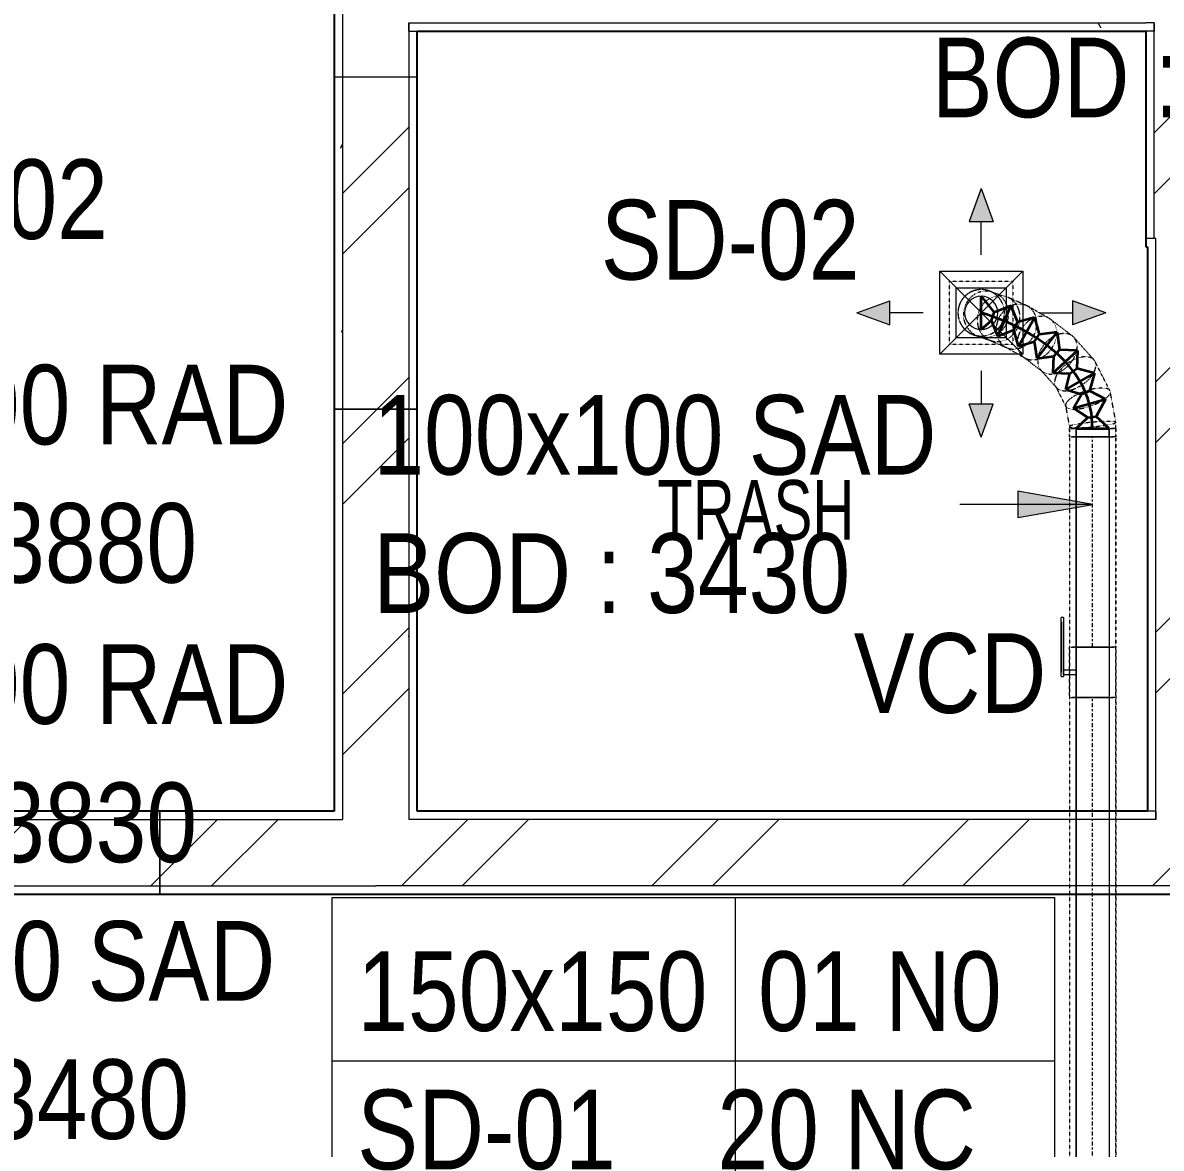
# Model space of a CAD drawing. Header units: inches. Extents: x -83664 to 20107, y -47222 to 19398.
# Drawn here: x 5014 to 8444, y -24055 to -20665 of the extents above; entities that cross this region are included whole.
import ezdxf

# ---------------------------------------------------------------- set-up
doc = ezdxf.new("R2010")
doc.units = ezdxf.units.IN
doc.header["$MEASUREMENT"] = 0
doc.linetypes.add('Center', pattern=[29.999999, 12, -6, 6, -6])
doc.linetypes.add('Hidden 0_50', pattern=[1.0584, 0.5292, -0.5292])
for name, color, linetype, lineweight, true_color in [('A-DETL', 7, 'Continuous', 18, 0x00a600), ('FF ROOM TAG_dwg', 7, 'Continuous', 9, 0x767676), ('M-HVAC-DUCT', 7, 'Continuous', 9, 0xffe97f), ('M-HVAC-DUCT-PATT', 7, 'Continuous', 35, 0x007f00)]:
    doc.layers.add(name, color=color, linetype=linetype, lineweight=lineweight, true_color=true_color)
for name, color, linetype, lineweight in [('A-DETL-GENF', 7, 'Continuous', 9), ('A-WALL', 7, 'Continuous', 9), ('A-WALL-PATT', 7, 'Continuous', 25), ('G-ANNO-TEXT', 7, 'Continuous', 9), ('M-HVAC-CDFF', 7, 'Continuous', 9), ('M-HVAC-DUCT-CNTR', 7, 'Center', 9), ('M-HVAC-DUCT-IDEN', 7, 'Continuous', 18), ('ROOM TAG', 7, 'Continuous', 9)]:
    doc.layers.add(name, color=color, linetype=linetype, lineweight=lineweight)
doc.styles.add('Arial Narrow_20', font='ARIALN.TTF', dxfattribs={"width": 0.85, "height": 4572})
doc.styles.add('Arial Narrow_21', font='ARIALN.TTF', dxfattribs={"height": 240})
pattern_1 = [(0, (0, 0), (1219.2, 304.8), [50.292, -864.108, 50.292, -864.108, -4876.8]), (0, (0, 0), (1219.2, 304.8), [-1828.8, 50.292, -1778.508, 50.292, -864.108, -2133.6]), (0, (0, 0), (1219.2, 304.8), [-4572, 50.292, -559.308, 50.292, -1473.708]), (120, (457.2, 152.4), (-873.56454, 903.45817), [50.292, -864.108, 50.292, -864.108, -4876.8]), (120, (457.2, 152.4), (-873.56454, 903.45817), [-1828.8, 50.292, -1778.508, 50.292, -864.108, -2133.6]), (120, (457.2, 152.4), (-873.56454, 903.45817), [-4572, 50.292, -559.308, 50.292, -1473.708]), (240, (609.6, 762), (-345.63546, -1208.25817), [50.292, -864.108, 50.292, -864.108, -4876.8]), (240, (609.6, 762), (-345.63546, -1208.25817), [-1828.8, 50.292, -1778.508, 50.292, -864.108, -2133.6]), (240, (609.6, 762), (-345.63546, -1208.25817), [-4572, 50.292, -559.308, 50.292, -1473.708])]
pattern_2 = [(45, (0, 0), (-377.1708, 377.1708), []), (45, (0, 571.5), (-377.1708, 377.1708), [])]

# ---------------------------------------------------------------- blocks, each defined once
blk = doc.blocks.new('GCE-AT-Supply Air Rectangular Diffuser - 150x150-6788647-FIRST FLOOR AC CONDITIONING LAYOUT - PART A')
at = {"layer": 'A-DETL-GENF', "true_color": 0xff7f00}
for points in [[(36.4, 275), (0, 375), (-36.4, 275)], [(-275, -36.4), (-275, 36.4), (-375, 0), (-317.9, -20.8)], [(275, -36.4), (375, 0), (275, 36.4)], [(0, -375), (36.4, -275), (-36.4, -275)]]:
    blk.add_hatch(color=30, dxfattribs=at).paths.add_polyline_path(points)
at = {"layer": 'A-DETL-GENF', "color": 30, "true_color": 0xff7f00}
for p, q in [((0, 375), (-36.4, 275)), ((0, 375), (36.4, 275)), ((-36.4, 275), (36.4, 275)), ((0, 175), (0, 275)), ((-125, -125), (125, 125)), ((-125, 125), (125, -125)), ((-125, -125), (-125, 125)), ((-125, 125), (125, 125)), ((125, 125), (125, -125)), ((-375, 0), (-275, 36.4)), ((-275, -36.4), (-275, 36.4)), ((275, 36.4), (275, -36.4)), ((375, 0), (275, 36.4)), ((175, 0), (275, 0)), ((-375, 0), (-275, -36.4)), ((-175, 0), (-275, 0)), ((375, 0), (275, -36.4)), ((125, -125), (-125, -125)), ((0, -175), (0, -275)), ((36.4, -275), (-36.4, -275)), ((0, -375), (-36.4, -275)), ((0, -375), (36.4, -275))]:
    blk.add_line(p, q, dxfattribs=at)
blk = doc.blocks.new('M_Rectangular to Round Transition - Angle - 45 Degree-8295487-FIRST FLOOR AC CONDITIONING LAYOUT - PART A')
at = {"layer": 'M-HVAC-DUCT', "color": 30, "true_color": 0xff7f00}
for p, q in [((0, 50), (25, 50)), ((25, 50), (0, 50)), ((0, 50), (0, -50)), ((0, -50), (0, 50)), ((25, 0), (25, 50)), ((25, 0), (25, 50)), ((25, -50), (25, 0)), ((25, -50), (25, 0)), ((0, -50), (25, -50)), ((25, -50), (0, -50))]:
    blk.add_line(p, q, dxfattribs=at)
blk = doc.blocks.new('M_Rectangular to Round Transition - Angle - 45 Degree-8295488-FIRST FLOOR AC CONDITIONING LAYOUT - PART A')
at = {"layer": 'M-HVAC-DUCT', "color": 30, "true_color": 0xff7f00}
for p, q in [((159283.1, 76908.8), (159433.1, 76908.8)), ((159283.1, 76758.8), (159283.1, 76908.8)), ((159433.1, 76908.8), (159433.1, 76758.8)), ((159433.1, 76758.8), (159283.1, 76758.8))]:
    blk.add_line(p, q, dxfattribs=at)
for start, end in [(90, 180), (0, 90), (180, 270), (270, 0)]:
    blk.add_arc((159358.1, 76833.8), 50, start, end, dxfattribs=at)
blk = doc.blocks.new('TEMW-ME-DMP-Volume Control Damper - Standard-8296149-FIRST FLOOR AC CONDITIONING LAYOUT - PART A')
at = {"layer": 'M-HVAC-DUCT', "color": 30, "true_color": 0xff7f00}
for p, q in [((-165.1, 88.1), (-165.1, 94.4)), ((-152.4, 94.4), (-165.1, 94.4)), ((-165.1, 88.1), (-152.4, 88.1)), ((0, 94.4), (-152.4, 94.4)), ((-152.4, 94.4), (0, 94.4)), ((0, 88.1), (-152.4, 88.1)), ((-152.4, 88.1), (0, 88.1)), ((-6.4, 50), (-6.4, 88.1)), ((6.3, 88.1), (-6.4, 88.1)), ((6.3, 88.1), (-6.4, 88.1)), ((12.7, 94.4), (0, 94.4)), ((0, 88.1), (12.7, 88.1)), ((6.3, 88.1), (6.3, 50)), ((12.7, 94.4), (12.7, 88.1)), ((-76.2, 50), (-76.2, -50)), ((-76.2, -50), (-76.2, 50)), ((76.2, 50), (-76.2, 50)), ((-76.2, 50), (76.2, 50)), ((-76.2, 50), (76.2, 50)), ((-6.4, 50), (6.3, 50)), ((-6.4, 50), (6.3, 50)), ((76.2, 50), (76.2, -50)), ((76.2, -50), (76.2, 50)), ((-76.2, -50), (76.2, -50)), ((-76.2, -50), (76.2, -50)), ((-76.2, -50), (76.2, -50))]:
    blk.add_line(p, q, dxfattribs=at)
blk = doc.blocks.new('TEMW-SMBZ-HO-BM-HVAC-00002_rvt-1-FIRST FLOOR AC CONDITIONING LAYOUT - PART A')
at = {"layer": 'M-HVAC-DUCT', "color": 30, "linetype": 'Hidden 0_50', "true_color": 0xff7f00}
for p, q in [((159263.1, 76738.8), (159263.1, 76928.8)), ((159263.1, 76928.8), (159453.1, 76928.8)), ((159453.1, 76928.8), (159453.1, 76738.8)), ((159392.4, 76896.6), (159377.9, 76900.9)), ((159434.3, 76881.9), (159395.8, 76895.6)), ((159493.5, 76856.1), (159438.3, 76880.3)), ((159562.1, 76817.5), (159497.9, 76853.9)), ((159632.9, 76763.9), (159566.9, 76814.3)), ((159338.3, 76766.7), (159352.6, 76762.4)), ((159349.3, 76763.5), (159386.8, 76750.3)), ((159382.8, 76751.8), (159435.2, 76728.8)), ((159697.8, 76691.9), (159637.5, 76759.6)), ((159453.1, 76738.8), (159263.1, 76738.8)), ((159430.7, 76731), (159489.8, 76697.6)), ((159485, 76700.8), (159542.3, 76656.9)), ((159745.8, 76599.1), (159700.9, 76687.3)), ((159537.6, 76661.3), (159584.9, 76608.1)), ((159581.8, 76612.7), (159612.9, 76551.6)), ((159763.8, 76503.8), (159746.6, 76596.9)), ((159612.2, 76553.8), (159623.8, 76490.8)), ((159623.8, 76490.9), (159623.8, 76485.3)), ((159623.8, 76485.3), (159763.8, 76485.3)), ((159623.8, 76485.3), (159763.8, 76485.3)), ((159623.8, 76460.3), (159623.8, 76485.3)), ((159623.8, 76485.3), (159623.8, 76460.3)), ((159693.8, 76485.3), (159623.8, 76485.3)), ((159693.8, 76485.3), (159623.8, 76485.3)), ((159763.8, 76485.3), (159693.8, 76485.3)), ((159763.8, 76485.3), (159693.8, 76485.3)), ((159763.8, 76485.3), (159763.8, 76503.6)), ((159763.8, 76460.3), (159763.8, 76485.3)), ((159763.8, 76485.3), (159763.8, 76460.3)), ((159763.8, 76460.3), (159623.8, 76460.3)), ((159623.8, 76460.3), (159763.8, 76460.3)), ((159623.8, 76460.3), (159623.8, 75826.9)), ((159623.8, 76460.3), (159623.8, 75826.9)), ((159763.8, 76460.3), (159623.8, 76460.3)), ((159623.8, 76460.3), (159763.8, 76460.3)), ((159763.8, 75826.9), (159763.8, 76460.3)), ((159763.8, 76460.3), (159763.8, 75826.9)), ((159763.8, 75826.9), (159623.8, 75826.9)), ((159623.8, 75826.9), (159763.8, 75826.9)), ((159763.8, 75826.9), (159623.8, 75826.9)), ((159623.8, 75826.9), (159623.8, 75674.5)), ((159623.8, 75674.5), (159623.8, 75826.9)), ((159623.8, 75826.9), (159763.8, 75826.9)), ((159763.8, 75674.5), (159763.8, 75826.9)), ((159763.8, 75826.9), (159763.8, 75674.5)), ((159623.8, 75674.5), (159763.8, 75674.5)), ((159763.8, 75674.5), (159623.8, 75674.5)), ((159763.8, 75674.5), (159623.8, 75674.5)), ((159623.8, 75674.5), (159763.8, 75674.5)), ((159623.8, 75674.5), (159623.8, 73965.3)), ((159623.8, 75674.5), (159623.8, 73965.3)), ((159763.8, 73965.3), (159763.8, 75674.5)), ((159763.8, 75674.5), (159763.8, 73965.3))]:
    blk.add_line(p, q, dxfattribs=at)
at = {"layer": 'M-HVAC-DUCT', "color": 30, "true_color": 0xff7f00}
for p, q in [((159643.8, 76460.3), (159743.8, 76460.3)), ((159743.8, 76460.3), (159643.8, 76460.3)), ((159643.8, 75826.9), (159643.8, 76460.3)), ((159643.8, 76460.3), (159643.8, 75826.9)), ((159743.8, 76460.3), (159743.8, 75826.9)), ((159743.8, 76460.3), (159743.8, 75826.9)), ((159643.8, 75826.9), (159743.8, 75826.9)), ((159743.8, 75826.9), (159643.8, 75826.9)), ((159643.8, 75674.5), (159743.8, 75674.5)), ((159743.8, 75674.5), (159643.8, 75674.5)), ((159643.8, 73965.3), (159643.8, 75674.5)), ((159643.8, 75674.5), (159643.8, 73965.3)), ((159743.8, 75674.5), (159743.8, 73965.3)), ((159743.8, 75674.5), (159743.8, 73965.3))]:
    blk.add_line(p, q, dxfattribs=at)
at = {"layer": 'M-HVAC-DUCT', "color": 30, "linetype": 'Hidden 0_50', "true_color": 0xff7f00}
for start, end in [(33.4502, 213.4502), (90, 180), (0, 90), (213.4502, 33.4502), (180, 270), (270, 0)]:
    blk.add_arc((159358.1, 76833.8), 70, start, end, dxfattribs=at)
for points in [[(159416.5, 76872.4), (159413.1, 76877.5), (159405.1, 76886.8), (159389.8, 76897.1), (159372.3, 76903.2), (159353.8, 76904.5), (159335.7, 76901), (159319.1, 76892.9), (159305.1, 76880.8), (159294.8, 76865.4), (159288.7, 76848), (159287.4, 76829.5), (159290.9, 76811.4), (159296.3, 76800.3), (159299.7, 76795.2)], [(159429.7, 76868.5), (159426.5, 76873.5), (159418.7, 76882.8), (159403.9, 76893), (159387, 76898.8), (159369.1, 76900), (159351.4, 76896.3), (159335.1, 76888.1), (159321.4, 76875.9), (159311.2, 76860.6), (159305.2, 76843.1), (159303.7, 76824.7), (159307, 76806.7), (159312.1, 76795.7), (159315.3, 76790.6)], [(159299.7, 76795.2), (159303.1, 76790.1), (159311.1, 76780.8), (159326.5, 76770.5), (159343.9, 76764.4), (159362.4, 76763.1), (159380.5, 76766.6), (159397.1, 76774.7), (159411.1, 76786.8), (159421.4, 76802.1), (159427.5, 76819.6), (159428.8, 76838.1), (159425.3, 76856.2), (159419.9, 76867.3), (159416.5, 76872.4)], [(159315.3, 76790.6), (159318.6, 76785.5), (159326.3, 76776.3), (159341.1, 76766.1), (159358.1, 76760.3), (159376, 76759.1), (159393.7, 76762.7), (159409.9, 76770.9), (159423.6, 76783.1), (159433.9, 76798.5), (159439.9, 76816), (159441.3, 76834.4), (159438.1, 76852.4), (159433, 76863.4), (159429.7, 76868.5)], [(159465.7, 76855.8), (159462.8, 76860.7), (159455.7, 76869.7), (159442, 76879.5), (159426.1, 76885), (159409.2, 76885.8), (159392.4, 76881.8), (159376.9, 76873.4), (159363.6, 76861), (159353.5, 76845.6), (159347.3, 76828.2), (159345.4, 76810), (159348, 76792.1), (159352.6, 76781.4), (159355.5, 76776.4)], [(159355.5, 76776.4), (159358.4, 76771.5), (159365.5, 76762.5), (159379.2, 76752.7), (159395, 76747.2), (159411.9, 76746.4), (159428.7, 76750.4), (159444.3, 76758.8), (159457.5, 76771.1), (159467.6, 76786.5), (159473.8, 76804), (159475.7, 76822.2), (159473.1, 76840), (159468.6, 76850.8), (159465.7, 76855.8)], [(159518.3, 76832.6), (159515.7, 76837.4), (159509.4, 76846), (159496.9, 76855.3), (159482.1, 76860.3), (159466.2, 76860.7), (159450.1, 76856.5), (159434.9, 76847.8), (159421.8, 76835.4), (159411.6, 76820.1), (159405, 76802.9), (159402.4, 76784.9), (159404, 76767.5), (159407.9, 76757), (159410.4, 76752.2)], [(159410.4, 76752.2), (159412.9, 76747.5), (159419.2, 76738.8), (159431.8, 76729.5), (159446.5, 76724.5), (159462.5, 76724.1), (159478.6, 76728.4), (159493.7, 76737), (159506.8, 76749.5), (159517.1, 76764.8), (159523.7, 76782), (159526.3, 76799.9), (159524.6, 76817.4), (159520.8, 76827.8), (159518.3, 76832.6)], [(159580.2, 76797.6), (159578.1, 76802.1), (159572.6, 76810.3), (159561.2, 76818.9), (159547.4, 76823.4), (159532.2, 76823.4), (159516.5, 76818.9), (159501.4, 76810.2), (159488.1, 76797.9), (159477.3, 76782.9), (159469.8, 76766.2), (159466.2, 76748.8), (159466.6, 76732.1), (159469.6, 76722.1), (159471.7, 76717.5)], [(159471.7, 76717.5), (159473.8, 76713), (159479.3, 76704.8), (159490.7, 76696.2), (159504.5, 76691.7), (159519.8, 76691.7), (159535.4, 76696.2), (159550.5, 76704.9), (159563.9, 76717.2), (159574.6, 76732.2), (159582.1, 76748.9), (159585.8, 76766.3), (159585.3, 76783), (159582.4, 76793), (159580.2, 76797.6)], [(159644.1, 76748.7), (159642.5, 76752.8), (159638, 76760.3), (159627.8, 76768), (159614.9, 76771.8), (159600.1, 76771.4), (159584.4, 76766.9), (159569, 76758.5), (159554.8, 76746.8), (159542.9, 76732.7), (159534, 76717), (159528.8, 76700.9), (159527.6, 76685.5), (159529.5, 76676.3), (159531.1, 76672.1)], [(159531.1, 76672.1), (159532.7, 76668), (159537.2, 76660.6), (159547.4, 76652.8), (159560.3, 76649), (159575.1, 76649.4), (159590.7, 76653.9), (159606.2, 76662.3), (159620.3, 76674), (159632.3, 76688.1), (159641.2, 76703.8), (159646.4, 76719.9), (159647.6, 76735.4), (159645.7, 76744.5), (159644.1, 76748.7)], [(159702.6, 76683), (159701.6, 76686.4), (159698.3, 76692.5), (159689.5, 76698.7), (159677.4, 76701.6), (159662.8, 76701), (159646.8, 76696.9), (159630.4, 76689.6), (159614.7, 76679.6), (159600.9, 76667.6), (159589.8, 76654.4), (159582.2, 76640.9), (159578.7, 76628), (159579.2, 76620.4), (159580.1, 76617)], [(159580.1, 76617), (159581.1, 76613.6), (159584.4, 76607.5), (159593.2, 76601.3), (159605.3, 76598.4), (159619.9, 76599.1), (159635.9, 76603.2), (159652.3, 76610.5), (159668, 76620.4), (159681.8, 76632.4), (159692.9, 76645.6), (159700.5, 76659.1), (159704, 76672), (159703.5, 76679.6), (159702.6, 76683)], [(159746.7, 76596.5), (159746.4, 76598.6), (159744.3, 76602.2), (159736.7, 76606), (159725.3, 76607.6), (159710.7, 76607), (159693.9, 76604.3), (159676.2, 76599.6), (159658.7, 76593.2), (159642.6, 76585.6), (159629, 76577.3), (159618.9, 76568.9), (159612.8, 76560.9), (159611.8, 76556.3), (159612.1, 76554.2)], [(159612.1, 76554.2), (159612.4, 76552.1), (159614.5, 76548.4), (159622.1, 76544.7), (159633.5, 76543.1), (159648.1, 76543.7), (159664.8, 76546.4), (159682.6, 76551.1), (159700.1, 76557.5), (159716.2, 76565), (159729.7, 76573.3), (159739.9, 76581.7), (159745.9, 76589.7), (159746.9, 76594.4), (159746.7, 76596.5)], [(159763.8, 76503.6), (159763.8, 76504.3), (159762.2, 76505.3), (159755.1, 76506.4), (159743.9, 76506.8), (159729.2, 76506.6), (159712.1, 76505.7), (159693.8, 76504.3), (159675.5, 76502.4), (159658.4, 76500.2), (159643.7, 76497.7), (159632.5, 76495.2), (159625.4, 76492.9), (159623.8, 76491.6), (159623.8, 76490.9)], [(159623.8, 76490.9), (159623.8, 76490.3), (159625.4, 76489.3), (159632.5, 76488.2), (159643.7, 76487.8), (159658.4, 76488), (159675.5, 76488.8), (159693.8, 76490.3), (159712.1, 76492.2), (159729.2, 76494.4), (159743.9, 76496.9), (159755.1, 76499.3), (159762.2, 76501.7), (159763.8, 76503), (159763.8, 76503.6)]]:
    blk.add_open_spline(points, degree=3, dxfattribs=at)
at = {"layer": 'M-HVAC-DUCT-CNTR', "color": 30, "true_color": 0xff7f00}
for p, q in [((159693.8, 75826.9), (159693.8, 76460.3)), ((159693.8, 73965.3), (159693.8, 75674.5))]:
    blk.add_line(p, q, dxfattribs=at)
at = {"layer": 'M-HVAC-DUCT-CNTR', "color": 30, "linetype": 'Continuous', "lineweight": 35, "true_color": 0xff7f00}
blk.add_open_spline([(159693.8, 76485.3), (159693.8, 76746.6), (159358.1, 76833.8), (159358.1, 76833.8)], degree=3, dxfattribs=at)
at = {"layer": 'M-HVAC-DUCT-PATT', "color": 30, "true_color": 0xff7f00}
for p, q in [((159358.1, 76783.8), (159358.1, 76883.8)), ((159358.1, 76883.8), (159397.6, 76835.2)), ((159447.3, 76855.1), (159397.6, 76835.2)), ((159408.5, 76763), (159447.3, 76855.1)), ((159408.5, 76763), (159447.3, 76855.1)), ((159447.3, 76855.1), (159467.2, 76805.9)), ((159388.9, 76810.8), (159397.6, 76835.2)), ((159519.1, 76820.1), (159467.2, 76805.9)), ((159470.1, 76732.9), (159519.1, 76820.1)), ((159470.1, 76732.9), (159519.1, 76820.1)), ((159519.1, 76820.1), (159533.2, 76768.8)), ((159358.1, 76783.8), (159388.9, 76810.8)), ((159408.5, 76763), (159388.9, 76810.8)), ((159455.9, 76782.7), (159467.2, 76805.9)), ((159408.5, 76763), (159455.9, 76782.7)), ((159470.1, 76732.9), (159455.9, 76782.7)), ((159519.1, 76747.1), (159533.2, 76768.8)), ((159526.5, 76696.2), (159586.8, 76775.9)), ((159526.5, 76696.2), (159586.8, 76775.9)), ((159586.8, 76775.9), (159533.2, 76768.8)), ((159586.8, 76775.9), (159593.9, 76722.7)), ((159470.1, 76732.9), (159519.1, 76747.1)), ((159526.5, 76696.2), (159519.1, 76747.1)), ((159575.1, 76652.6), (159648.5, 76720.5)), ((159575.1, 76652.6), (159648.5, 76720.5)), ((159576.7, 76703.4), (159593.9, 76722.7)), ((159648.5, 76720.5), (159593.9, 76722.7)), ((159648.5, 76720.5), (159646, 76666.4)), ((159526.5, 76696.2), (159576.7, 76703.4)), ((159575.1, 76652.6), (159576.7, 76703.4)), ((159575.1, 76652.6), (159625.3, 76650.9)), ((159612.6, 76602.3), (159699.3, 76652.2)), ((159612.6, 76602.3), (159699.3, 76652.2)), ((159612.6, 76602.3), (159625.3, 76650.9)), ((159625.3, 76650.9), (159646, 76666.4)), ((159699.3, 76652.2), (159646, 76666.4)), ((159699.3, 76652.2), (159684.6, 76598.9)), ((159612.6, 76602.3), (159660.7, 76589)), ((159636.3, 76546.3), (159660.7, 76589)), ((159660.7, 76589), (159684.6, 76598.9)), ((159732.4, 76574), (159684.6, 76598.9)), ((159636.3, 76546.3), (159732.4, 76574)), ((159636.3, 76546.3), (159732.4, 76574)), ((159636.3, 76546.3), (159679, 76518.6)), ((159732.4, 76574), (159704.7, 76521.1)), ((159643.8, 76485.3), (159679, 76518.6)), ((159679, 76518.6), (159704.7, 76521.1)), ((159743.8, 76485.3), (159704.7, 76521.1)), ((159643.8, 76485.3), (159743.8, 76485.3)), ((159643.8, 76485.3), (159743.8, 76485.3))]:
    blk.add_line(p, q, dxfattribs=at)
at = {"layer": 'M-HVAC-CDFF', "color": 6, "linetype": 'Hidden 0_50', "lineweight": 9, "true_color": 0xff00ff}
blk.add_blockref('GCE-AT-Supply Air Rectangular Diffuser - 150x150-6788647-FIRST FLOOR AC CONDITIONING LAYOUT - PART A', (159358.1, 76833.8), dxfattribs=at)
at = {"layer": 'M-HVAC-DUCT', "color": 6, "linetype": 'Hidden 0_50', "lineweight": 9, "true_color": 0xff00ff}
blk.add_blockref('M_Rectangular to Round Transition - Angle - 45 Degree-8295488-FIRST FLOOR AC CONDITIONING LAYOUT - PART A', (0, 0), dxfattribs=at)
at = {"layer": 'M-HVAC-DUCT', "color": 6, "linetype": 'Hidden 0_50', "lineweight": 9, "true_color": 0xff00ff, "rotation": 90}
blk.add_blockref('M_Rectangular to Round Transition - Angle - 45 Degree-8295487-FIRST FLOOR AC CONDITIONING LAYOUT - PART A', (159693.8, 76460.3), dxfattribs=at)
at = {"layer": 'M-HVAC-DUCT', "color": 6, "linetype": 'Hidden 0_50', "lineweight": 9, "true_color": 0xff00ff, "extrusion": (0, 0, -1), "rotation": 270}
blk.add_blockref('TEMW-ME-DMP-Volume Control Damper - Standard-8296149-FIRST FLOOR AC CONDITIONING LAYOUT - PART A', (-159693.8, 75750.7), dxfattribs=at)
blk = doc.blocks.new('TEMW-SMBZ-HO-BM-HVAC-00002_rvt-2-FIRST FLOOR AC CONDITIONING LAYOUT - PART A')
at = {"layer": 'M-HVAC-DUCT', "color": 30, "linetype": 'Hidden 0_50', "true_color": 0xff7f00}
for p, q in [((159263.1, 76738.8), (159263.1, 76928.8)), ((159263.1, 76928.8), (159453.1, 76928.8)), ((159453.1, 76928.8), (159453.1, 76738.8)), ((159392.4, 76896.6), (159377.9, 76900.9)), ((159434.3, 76881.9), (159395.8, 76895.6)), ((159493.5, 76856.1), (159438.3, 76880.3)), ((159562.1, 76817.5), (159497.9, 76853.9)), ((159632.9, 76763.9), (159566.9, 76814.3)), ((159338.3, 76766.7), (159352.6, 76762.4)), ((159349.3, 76763.5), (159386.8, 76750.3)), ((159382.8, 76751.8), (159435.2, 76728.8)), ((159697.8, 76691.9), (159637.5, 76759.6)), ((159453.1, 76738.8), (159263.1, 76738.8)), ((159430.7, 76731), (159489.8, 76697.6)), ((159485, 76700.8), (159542.3, 76656.9)), ((159745.8, 76599.1), (159700.9, 76687.3)), ((159537.6, 76661.3), (159584.9, 76608.1)), ((159581.8, 76612.7), (159612.9, 76551.6)), ((159763.8, 76503.8), (159746.6, 76596.9)), ((159612.2, 76553.8), (159623.8, 76490.8)), ((159623.8, 76490.9), (159623.8, 76485.3)), ((159623.8, 76485.3), (159763.8, 76485.3)), ((159623.8, 76485.3), (159763.8, 76485.3)), ((159623.8, 76460.3), (159623.8, 76485.3)), ((159623.8, 76485.3), (159623.8, 76460.3)), ((159693.8, 76485.3), (159623.8, 76485.3)), ((159693.8, 76485.3), (159623.8, 76485.3)), ((159763.8, 76485.3), (159693.8, 76485.3)), ((159763.8, 76485.3), (159693.8, 76485.3)), ((159763.8, 76485.3), (159763.8, 76503.6)), ((159763.8, 76460.3), (159763.8, 76485.3)), ((159763.8, 76485.3), (159763.8, 76460.3)), ((159763.8, 76460.3), (159623.8, 76460.3)), ((159623.8, 76460.3), (159763.8, 76460.3)), ((159623.8, 76460.3), (159623.8, 75826.9)), ((159623.8, 76460.3), (159623.8, 75826.9)), ((159763.8, 76460.3), (159623.8, 76460.3)), ((159623.8, 76460.3), (159763.8, 76460.3)), ((159763.8, 75826.9), (159763.8, 76460.3)), ((159763.8, 76460.3), (159763.8, 75826.9)), ((159763.8, 75826.9), (159623.8, 75826.9)), ((159623.8, 75826.9), (159763.8, 75826.9)), ((159763.8, 75826.9), (159623.8, 75826.9)), ((159623.8, 75826.9), (159623.8, 75674.5)), ((159623.8, 75674.5), (159623.8, 75826.9)), ((159623.8, 75826.9), (159763.8, 75826.9)), ((159763.8, 75674.5), (159763.8, 75826.9)), ((159763.8, 75826.9), (159763.8, 75674.5)), ((159623.8, 75674.5), (159763.8, 75674.5)), ((159763.8, 75674.5), (159623.8, 75674.5)), ((159763.8, 75674.5), (159623.8, 75674.5)), ((159623.8, 75674.5), (159763.8, 75674.5)), ((159623.8, 75674.5), (159623.8, 73965.3)), ((159623.8, 75674.5), (159623.8, 73965.3)), ((159763.8, 73965.3), (159763.8, 75674.5)), ((159763.8, 75674.5), (159763.8, 73965.3))]:
    blk.add_line(p, q, dxfattribs=at)
at = {"layer": 'M-HVAC-DUCT', "color": 30, "true_color": 0xff7f00}
for p, q in [((159643.8, 76460.3), (159743.8, 76460.3)), ((159743.8, 76460.3), (159643.8, 76460.3)), ((159643.8, 75826.9), (159643.8, 76460.3)), ((159643.8, 76460.3), (159643.8, 75826.9)), ((159743.8, 76460.3), (159743.8, 75826.9)), ((159743.8, 76460.3), (159743.8, 75826.9)), ((159643.8, 75826.9), (159743.8, 75826.9)), ((159743.8, 75826.9), (159643.8, 75826.9)), ((159643.8, 75674.5), (159743.8, 75674.5)), ((159743.8, 75674.5), (159643.8, 75674.5)), ((159643.8, 73965.3), (159643.8, 75674.5)), ((159643.8, 75674.5), (159643.8, 73965.3)), ((159743.8, 75674.5), (159743.8, 73965.3)), ((159743.8, 75674.5), (159743.8, 73965.3))]:
    blk.add_line(p, q, dxfattribs=at)
at = {"layer": 'M-HVAC-DUCT', "color": 30, "linetype": 'Hidden 0_50', "true_color": 0xff7f00}
for start, end in [(33.4502, 213.4502), (90, 180), (0, 90), (213.4502, 33.4502), (180, 270), (270, 0)]:
    blk.add_arc((159358.1, 76833.8), 70, start, end, dxfattribs=at)
for points in [[(159416.5, 76872.4), (159413.1, 76877.5), (159405.1, 76886.8), (159389.8, 76897.1), (159372.3, 76903.2), (159353.8, 76904.5), (159335.7, 76901), (159319.1, 76892.9), (159305.1, 76880.8), (159294.8, 76865.4), (159288.7, 76848), (159287.4, 76829.5), (159290.9, 76811.4), (159296.3, 76800.3), (159299.7, 76795.2)], [(159429.7, 76868.5), (159426.5, 76873.5), (159418.7, 76882.8), (159403.9, 76893), (159387, 76898.8), (159369.1, 76900), (159351.4, 76896.3), (159335.1, 76888.1), (159321.4, 76875.9), (159311.2, 76860.6), (159305.2, 76843.1), (159303.7, 76824.7), (159307, 76806.7), (159312.1, 76795.7), (159315.3, 76790.6)], [(159299.7, 76795.2), (159303.1, 76790.1), (159311.1, 76780.8), (159326.5, 76770.5), (159343.9, 76764.4), (159362.4, 76763.1), (159380.5, 76766.6), (159397.1, 76774.7), (159411.1, 76786.8), (159421.4, 76802.1), (159427.5, 76819.6), (159428.8, 76838.1), (159425.3, 76856.2), (159419.9, 76867.3), (159416.5, 76872.4)], [(159315.3, 76790.6), (159318.6, 76785.5), (159326.3, 76776.3), (159341.1, 76766.1), (159358.1, 76760.3), (159376, 76759.1), (159393.7, 76762.7), (159409.9, 76770.9), (159423.6, 76783.1), (159433.9, 76798.5), (159439.9, 76816), (159441.3, 76834.4), (159438.1, 76852.4), (159433, 76863.4), (159429.7, 76868.5)], [(159465.7, 76855.8), (159462.8, 76860.7), (159455.7, 76869.7), (159442, 76879.5), (159426.1, 76885), (159409.2, 76885.8), (159392.4, 76881.8), (159376.9, 76873.4), (159363.6, 76861), (159353.5, 76845.6), (159347.3, 76828.2), (159345.4, 76810), (159348, 76792.1), (159352.6, 76781.4), (159355.5, 76776.4)], [(159355.5, 76776.4), (159358.4, 76771.5), (159365.5, 76762.5), (159379.2, 76752.7), (159395, 76747.2), (159411.9, 76746.4), (159428.7, 76750.4), (159444.3, 76758.8), (159457.5, 76771.1), (159467.6, 76786.5), (159473.8, 76804), (159475.7, 76822.2), (159473.1, 76840), (159468.6, 76850.8), (159465.7, 76855.8)], [(159518.3, 76832.6), (159515.7, 76837.4), (159509.4, 76846), (159496.9, 76855.3), (159482.1, 76860.3), (159466.2, 76860.7), (159450.1, 76856.5), (159434.9, 76847.8), (159421.8, 76835.4), (159411.6, 76820.1), (159405, 76802.9), (159402.4, 76784.9), (159404, 76767.5), (159407.9, 76757), (159410.4, 76752.2)], [(159410.4, 76752.2), (159412.9, 76747.5), (159419.2, 76738.8), (159431.8, 76729.5), (159446.5, 76724.5), (159462.5, 76724.1), (159478.6, 76728.4), (159493.7, 76737), (159506.8, 76749.5), (159517.1, 76764.8), (159523.7, 76782), (159526.3, 76799.9), (159524.6, 76817.4), (159520.8, 76827.8), (159518.3, 76832.6)], [(159580.2, 76797.6), (159578.1, 76802.1), (159572.6, 76810.3), (159561.2, 76818.9), (159547.4, 76823.4), (159532.2, 76823.4), (159516.5, 76818.9), (159501.4, 76810.2), (159488.1, 76797.9), (159477.3, 76782.9), (159469.8, 76766.2), (159466.2, 76748.8), (159466.6, 76732.1), (159469.6, 76722.1), (159471.7, 76717.5)], [(159471.7, 76717.5), (159473.8, 76713), (159479.3, 76704.8), (159490.7, 76696.2), (159504.5, 76691.7), (159519.8, 76691.7), (159535.4, 76696.2), (159550.5, 76704.9), (159563.9, 76717.2), (159574.6, 76732.2), (159582.1, 76748.9), (159585.8, 76766.3), (159585.3, 76783), (159582.4, 76793), (159580.2, 76797.6)], [(159644.1, 76748.7), (159642.5, 76752.8), (159638, 76760.3), (159627.8, 76768), (159614.9, 76771.8), (159600.1, 76771.4), (159584.4, 76766.9), (159569, 76758.5), (159554.8, 76746.8), (159542.9, 76732.7), (159534, 76717), (159528.8, 76700.9), (159527.6, 76685.5), (159529.5, 76676.3), (159531.1, 76672.1)], [(159531.1, 76672.1), (159532.7, 76668), (159537.2, 76660.6), (159547.4, 76652.8), (159560.3, 76649), (159575.1, 76649.4), (159590.7, 76653.9), (159606.2, 76662.3), (159620.3, 76674), (159632.3, 76688.1), (159641.2, 76703.8), (159646.4, 76719.9), (159647.6, 76735.4), (159645.7, 76744.5), (159644.1, 76748.7)], [(159702.6, 76683), (159701.6, 76686.4), (159698.3, 76692.5), (159689.5, 76698.7), (159677.4, 76701.6), (159662.8, 76701), (159646.8, 76696.9), (159630.4, 76689.6), (159614.7, 76679.6), (159600.9, 76667.6), (159589.8, 76654.4), (159582.2, 76640.9), (159578.7, 76628), (159579.2, 76620.4), (159580.1, 76617)], [(159580.1, 76617), (159581.1, 76613.6), (159584.4, 76607.5), (159593.2, 76601.3), (159605.3, 76598.4), (159619.9, 76599.1), (159635.9, 76603.2), (159652.3, 76610.5), (159668, 76620.4), (159681.8, 76632.4), (159692.9, 76645.6), (159700.5, 76659.1), (159704, 76672), (159703.5, 76679.6), (159702.6, 76683)], [(159746.7, 76596.5), (159746.4, 76598.6), (159744.3, 76602.2), (159736.7, 76606), (159725.3, 76607.6), (159710.7, 76607), (159693.9, 76604.3), (159676.2, 76599.6), (159658.7, 76593.2), (159642.6, 76585.6), (159629, 76577.3), (159618.9, 76568.9), (159612.8, 76560.9), (159611.8, 76556.3), (159612.1, 76554.2)], [(159612.1, 76554.2), (159612.4, 76552.1), (159614.5, 76548.4), (159622.1, 76544.7), (159633.5, 76543.1), (159648.1, 76543.7), (159664.8, 76546.4), (159682.6, 76551.1), (159700.1, 76557.5), (159716.2, 76565), (159729.7, 76573.3), (159739.9, 76581.7), (159745.9, 76589.7), (159746.9, 76594.4), (159746.7, 76596.5)], [(159763.8, 76503.6), (159763.8, 76504.3), (159762.2, 76505.3), (159755.1, 76506.4), (159743.9, 76506.8), (159729.2, 76506.6), (159712.1, 76505.7), (159693.8, 76504.3), (159675.5, 76502.4), (159658.4, 76500.2), (159643.7, 76497.7), (159632.5, 76495.2), (159625.4, 76492.9), (159623.8, 76491.6), (159623.8, 76490.9)], [(159623.8, 76490.9), (159623.8, 76490.3), (159625.4, 76489.3), (159632.5, 76488.2), (159643.7, 76487.8), (159658.4, 76488), (159675.5, 76488.8), (159693.8, 76490.3), (159712.1, 76492.2), (159729.2, 76494.4), (159743.9, 76496.9), (159755.1, 76499.3), (159762.2, 76501.7), (159763.8, 76503), (159763.8, 76503.6)]]:
    blk.add_open_spline(points, degree=3, dxfattribs=at)
at = {"layer": 'M-HVAC-DUCT-CNTR', "color": 30, "true_color": 0xff7f00}
for p, q in [((159693.8, 75826.9), (159693.8, 76460.3)), ((159693.8, 73965.3), (159693.8, 75674.5))]:
    blk.add_line(p, q, dxfattribs=at)
at = {"layer": 'M-HVAC-DUCT-CNTR', "color": 30, "linetype": 'Continuous', "lineweight": 35, "true_color": 0xff7f00}
blk.add_open_spline([(159693.8, 76485.3), (159693.8, 76746.6), (159358.1, 76833.8), (159358.1, 76833.8)], degree=3, dxfattribs=at)
at = {"layer": 'M-HVAC-DUCT-PATT', "color": 30, "true_color": 0xff7f00}
for p, q in [((159358.1, 76783.8), (159358.1, 76883.8)), ((159358.1, 76883.8), (159397.6, 76835.2)), ((159447.3, 76855.1), (159397.6, 76835.2)), ((159408.5, 76763), (159447.3, 76855.1)), ((159408.5, 76763), (159447.3, 76855.1)), ((159447.3, 76855.1), (159467.2, 76805.9)), ((159388.9, 76810.8), (159397.6, 76835.2)), ((159519.1, 76820.1), (159467.2, 76805.9)), ((159470.1, 76732.9), (159519.1, 76820.1)), ((159470.1, 76732.9), (159519.1, 76820.1)), ((159519.1, 76820.1), (159533.2, 76768.8)), ((159358.1, 76783.8), (159388.9, 76810.8)), ((159408.5, 76763), (159388.9, 76810.8)), ((159455.9, 76782.7), (159467.2, 76805.9)), ((159408.5, 76763), (159455.9, 76782.7)), ((159470.1, 76732.9), (159455.9, 76782.7)), ((159519.1, 76747.1), (159533.2, 76768.8)), ((159526.5, 76696.2), (159586.8, 76775.9)), ((159526.5, 76696.2), (159586.8, 76775.9)), ((159586.8, 76775.9), (159533.2, 76768.8)), ((159586.8, 76775.9), (159593.9, 76722.7)), ((159470.1, 76732.9), (159519.1, 76747.1)), ((159526.5, 76696.2), (159519.1, 76747.1)), ((159575.1, 76652.6), (159648.5, 76720.5)), ((159575.1, 76652.6), (159648.5, 76720.5)), ((159576.7, 76703.4), (159593.9, 76722.7)), ((159648.5, 76720.5), (159593.9, 76722.7)), ((159648.5, 76720.5), (159646, 76666.4)), ((159526.5, 76696.2), (159576.7, 76703.4)), ((159575.1, 76652.6), (159576.7, 76703.4)), ((159575.1, 76652.6), (159625.3, 76650.9)), ((159612.6, 76602.3), (159699.3, 76652.2)), ((159612.6, 76602.3), (159699.3, 76652.2)), ((159612.6, 76602.3), (159625.3, 76650.9)), ((159625.3, 76650.9), (159646, 76666.4)), ((159699.3, 76652.2), (159646, 76666.4)), ((159699.3, 76652.2), (159684.6, 76598.9)), ((159612.6, 76602.3), (159660.7, 76589)), ((159636.3, 76546.3), (159660.7, 76589)), ((159660.7, 76589), (159684.6, 76598.9)), ((159732.4, 76574), (159684.6, 76598.9)), ((159636.3, 76546.3), (159732.4, 76574)), ((159636.3, 76546.3), (159732.4, 76574)), ((159636.3, 76546.3), (159679, 76518.6)), ((159732.4, 76574), (159704.7, 76521.1)), ((159643.8, 76485.3), (159679, 76518.6)), ((159679, 76518.6), (159704.7, 76521.1)), ((159743.8, 76485.3), (159704.7, 76521.1)), ((159643.8, 76485.3), (159743.8, 76485.3)), ((159643.8, 76485.3), (159743.8, 76485.3))]:
    blk.add_line(p, q, dxfattribs=at)
at = {"layer": 'M-HVAC-CDFF', "color": 6, "linetype": 'Hidden 0_50', "lineweight": 9, "true_color": 0xff00ff}
blk.add_blockref('GCE-AT-Supply Air Rectangular Diffuser - 150x150-6788647-FIRST FLOOR AC CONDITIONING LAYOUT - PART A', (159358.1, 76833.8), dxfattribs=at)
at = {"layer": 'M-HVAC-DUCT', "color": 6, "linetype": 'Hidden 0_50', "lineweight": 9, "true_color": 0xff00ff}
blk.add_blockref('M_Rectangular to Round Transition - Angle - 45 Degree-8295488-FIRST FLOOR AC CONDITIONING LAYOUT - PART A', (0, 0), dxfattribs=at)
at = {"layer": 'M-HVAC-DUCT', "color": 6, "linetype": 'Hidden 0_50', "lineweight": 9, "true_color": 0xff00ff, "rotation": 90}
blk.add_blockref('M_Rectangular to Round Transition - Angle - 45 Degree-8295487-FIRST FLOOR AC CONDITIONING LAYOUT - PART A', (159693.8, 76460.3), dxfattribs=at)
at = {"layer": 'M-HVAC-DUCT', "color": 6, "linetype": 'Hidden 0_50', "lineweight": 9, "true_color": 0xff00ff, "extrusion": (0, 0, -1), "rotation": 270}
blk.add_blockref('TEMW-ME-DMP-Volume Control Damper - Standard-8296149-FIRST FLOOR AC CONDITIONING LAYOUT - PART A', (-159693.8, 75750.7), dxfattribs=at)
blk = doc.blocks.new('SMBZ_Hospital Arch Model_2026_01_29_rvt-1-FIRST FLOOR AC CONDITIONING LAYOUT - PART A')
at = {"layer": 'A-WALL-PATT', "lineweight": 9, "true_color": 0xbbbbbb}
h = blk.add_hatch(dxfattribs=at)
h.set_pattern_fill('FP_12', color=9, style=0, pattern_type=2)
h.set_pattern_definition(pattern_2)
h.paths.add_polyline_path([(157634.4, 75307.7), (157634.4, 79807.7), (157434.4, 79807.7), (157434.4, 75307.7), (157534.4, 75307.7)])
h = blk.add_hatch(dxfattribs=at)
h.set_pattern_fill('FP_13', color=9, style=0, pattern_type=2)
h.set_pattern_definition(pattern_1)
h.paths.add_polyline_path([(157434.4, 75332.7), (157434.4, 79782.7), (157409.4, 79782.7), (157409.4, 75332.7)])
h = blk.add_hatch(dxfattribs=at)
h.set_pattern_fill('FP_13', color=9, style=0, pattern_type=2)
h.set_pattern_definition(pattern_1)
h.paths.add_polyline_path([(157659.4, 75332.7), (157659.4, 77682.7), (157634.4, 77682.7), (157634.4, 75332.7)])
h.paths.add_polyline_path([(157634.4, 77907.7), (157659.4, 77907.7), (157659.4, 79782.7), (157634.4, 79782.7), (157634.4, 78899.3)])
h = blk.add_hatch(dxfattribs=at)
h.set_pattern_fill('FP_13', color=9, style=0, pattern_type=2)
h.set_pattern_definition(pattern_1)
h.paths.add_polyline_path([(159879.4, 77057.7), (159879.4, 77682.7), (159854.4, 77682.7), (159854.4, 77057.7)])
h.paths.add_polyline_path([(159879.4, 77907.7), (159879.4, 79182.7), (159854.4, 79182.7), (159854.4, 77907.7)])
h = blk.add_hatch(dxfattribs=at)
h.set_pattern_fill('FP_12', color=9, style=0, pattern_type=2)
h.set_pattern_definition(pattern_2)
h.paths.add_polyline_path([(160079.4, 77057.7), (160079.4, 79182.7), (159879.4, 79182.7), (159879.4, 77057.7), (159884.4, 77057.7)])
h = blk.add_hatch(dxfattribs=at)
h.set_pattern_fill('FP_13', color=9, style=0, pattern_type=2)
h.set_pattern_definition(pattern_1)
h.paths.add_polyline_path([(159879.4, 77682.7), (159879.4, 77707.7), (157634.4, 77707.7), (157634.4, 77682.7), (159854.4, 77682.7)])
h = blk.add_hatch(dxfattribs=at)
h.set_pattern_fill('FP_12', color=9, style=0, pattern_type=2)
h.set_pattern_definition(pattern_2)
h.paths.add_polyline_path([(160084.4, 75107.7), (160084.4, 77057.7), (159884.4, 77057.7), (159884.4, 75107.7)])
h = blk.add_hatch(dxfattribs=at)
h.set_pattern_fill('FP_13', color=9, style=0, pattern_type=2)
h.set_pattern_definition(pattern_1)
h.paths.add_polyline_path([(159859.4, 75082.7), (159884.4, 75082.7), (159884.4, 75107.7), (159859.4, 75107.7)])
h.paths.add_polyline_path([(159859.4, 75332.7), (159884.4, 75332.7), (159884.4, 77032.7), (159859.4, 77032.7), (159859.4, 76379.3)])
h = blk.add_hatch(dxfattribs=at)
h.set_pattern_fill('FP_13', color=9, style=0, pattern_type=2)
h.set_pattern_definition(pattern_1)
h.paths.add_polyline_path([(157434.4, 75307.7), (157434.4, 75332.7), (154534.4, 75332.7), (154534.4, 75307.7), (156648.8, 75307.7)])
h.paths.add_polyline_path([(139243.8, 75307.7), (142084.4, 75307.7), (142084.4, 75332.7), (138934.4, 75332.7), (138934.4, 75307.7)])
h.paths.add_polyline_path([(142309.4, 75307.7), (148309.4, 75307.7), (148309.4, 75332.7), (142309.4, 75332.7)])
h.paths.add_polyline_path([(137272.7, 75307.7), (138709.4, 75307.7), (138709.4, 75332.7), (137272.7, 75332.7)])
h.paths.add_polyline_path([(154309.4, 75307.7), (154309.4, 75332.7), (152484.4, 75332.7), (152484.4, 75307.7), (154275.4, 75307.7)])
h.paths.add_polyline_path([(148539.4, 75307.7), (151684.4, 75307.7), (151684.4, 75332.7), (148539.4, 75332.7)])
h.paths.add_polyline_path([(151901.9, 75307.7), (152334.4, 75307.7), (152334.4, 75332.7), (151884.4, 75332.7), (151884.4, 75307.7)])
h = blk.add_hatch(dxfattribs=at)
h.set_pattern_fill('FP_13', color=9, style=0, pattern_type=2)
h.set_pattern_definition(pattern_1)
h.paths.add_polyline_path([(159813.3, 75307.7), (159884.4, 75307.7), (159884.4, 75332.7), (157634.4, 75332.7), (157634.4, 75307.7), (158231, 75307.7)])
h = blk.add_hatch(dxfattribs=at)
h.set_pattern_fill('FP_12', color=9, style=0, pattern_type=2)
h.set_pattern_definition(pattern_2)
h.paths.add_polyline_path([(137272.7, 75107.7), (157534.4, 75107.7), (157534.4, 75307.7), (137272.7, 75307.7), (137272.7, 75119.3)])
h = blk.add_hatch(dxfattribs=at)
h.set_pattern_fill('FP_12', color=9, style=0, pattern_type=2)
h.set_pattern_definition(pattern_2)
h.paths.add_polyline_path([(157534.4, 75107.7), (159884.4, 75107.7), (159884.4, 75307.7), (157534.4, 75307.7), (157534.4, 75119.3)])
h = blk.add_hatch(dxfattribs=at)
h.set_pattern_fill('FP_13', color=9, style=0, pattern_type=2)
h.set_pattern_definition(pattern_1)
h.paths.add_polyline_path([(155066.5, 75082.7), (157534.4, 75082.7), (157534.4, 75107.7), (137272.7, 75107.7), (137272.7, 75082.7), (151901.9, 75082.7)])
h = blk.add_hatch(dxfattribs=at)
h.set_pattern_fill('FP_13', color=9, style=0, pattern_type=2)
h.set_pattern_definition(pattern_1)
h.paths.add_polyline_path([(161395.6, 75082.7), (164729.4, 75082.7), (164729.4, 75107.7), (159884.4, 75107.7), (159884.4, 75082.7), (160109.4, 75082.7)])
at = {"layer": 'A-WALL', "color": 9, "lineweight": 25, "true_color": 0xbbbbbb}
for p, q in [((157409.4, 79782.7), (157409.4, 75332.7)), ((157659.4, 75332.7), (157659.4, 77682.7)), ((157659.4, 77682.7), (159854.4, 77682.7)), ((159854.4, 77682.7), (159854.4, 77057.7)), ((159854.4, 77057.7), (159854.4, 77032.7)), ((159854.4, 77032.7), (159859.4, 77032.7)), ((159859.4, 77032.7), (159859.4, 75332.7)), ((157409.4, 75332.7), (154559.4, 75332.7)), ((159859.4, 75332.7), (157659.4, 75332.7)), ((137272.7, 75082.7), (157534.4, 75082.7)), ((157534.4, 75082.7), (159859.4, 75082.7)), ((159859.4, 75082.7), (159884.4, 75082.7)), ((159884.4, 75082.7), (160109.4, 75082.7))]:
    blk.add_line(p, q, dxfattribs=at)
at = {"layer": 'A-WALL', "color": 9, "true_color": 0xbbbbbb}
for p, q in [((157409.4, 79782.7), (157409.4, 77543.9)), ((157434.4, 79782.7), (157434.4, 75332.7)), ((157634.4, 77707.7), (157634.4, 77682.7)), ((157634.4, 77682.7), (157634.4, 77707.7)), ((157634.4, 77707.7), (157659.4, 77707.7)), ((157634.4, 77682.7), (157634.4, 75332.7)), ((157634.4, 77682.7), (157659.4, 77682.7)), ((157659.4, 77707.7), (159854.4, 77707.7)), ((157659.4, 77543.9), (157659.4, 77682.7)), ((157659.4, 77682.7), (159854.4, 77682.7)), ((159879.4, 77707.7), (159854.4, 77707.7)), ((159879.4, 77682.7), (159854.4, 77682.7)), ((159854.4, 77682.7), (159854.4, 77032.7)), ((159879.4, 77707.7), (159879.4, 77682.7)), ((159879.4, 77682.7), (159879.4, 77707.7)), ((159879.4, 77057.7), (159879.4, 77682.7)), ((157659.4, 77543.9), (157409.4, 77543.9)), ((157659.4, 77543.9), (157409.4, 77543.9)), ((157409.4, 77543.9), (157409.4, 76543.9)), ((157659.4, 76543.9), (157659.4, 77543.9)), ((159879.4, 77057.7), (159854.4, 77057.7)), ((159884.4, 77057.7), (159879.4, 77057.7)), ((159884.4, 77032.7), (159884.4, 77057.7)), ((159859.4, 77032.7), (159854.4, 77032.7)), ((159859.4, 77032.7), (159859.4, 75332.7)), ((159884.4, 75332.7), (159884.4, 77032.7)), ((157409.4, 76543.9), (157659.4, 76543.9)), ((157659.4, 76543.9), (157409.4, 76543.9)), ((157409.4, 76543.9), (157409.4, 75332.7)), ((157659.4, 75332.7), (157659.4, 76543.9)), ((156884.4, 75332.7), (155084.4, 75332.7)), ((157409.4, 75332.7), (156884.4, 75332.7)), ((156884.4, 75082.7), (156884.4, 75332.7)), ((156884.4, 75332.7), (156884.4, 75082.7)), ((157434.4, 75332.7), (157434.4, 75307.7)), ((157634.4, 75332.7), (157634.4, 75307.7)), ((159859.4, 75332.7), (157659.4, 75332.7)), ((159884.4, 75332.7), (159859.4, 75332.7)), ((159884.4, 75307.7), (159884.4, 75332.7)), ((159884.4, 75332.7), (159884.4, 75307.7)), ((154534.4, 75307.7), (157434.4, 75307.7)), ((159859.4, 75307.7), (157634.4, 75307.7)), ((159884.4, 75307.7), (159859.4, 75307.7)), ((137272.7, 75107.7), (157534.4, 75107.7)), ((159859.4, 75107.7), (157534.4, 75107.7)), ((159884.4, 75107.7), (159859.4, 75107.7)), ((160084.4, 75107.7), (159884.4, 75107.7)), ((155084.4, 75082.7), (156884.4, 75082.7)), ((156884.4, 75082.7), (157534.4, 75082.7)), ((157534.4, 75082.7), (159859.4, 75082.7)), ((160109.4, 75082.7), (159859.4, 75082.7))]:
    blk.add_line(p, q, dxfattribs=at)
blk = doc.blocks.new('FF ROOM TAG_dwg-8877209-FIRST FLOOR AC CONDITIONING LAYOUT - PART A')
at = {"layer": 'ROOM TAG', "insert": (2037403, 1822022), "char_height": 4572, "width": 17670.92, "attachment_point": 2, "line_spacing_factor": 0.974696, "style": 'Arial Narrow_20'}
blk.add_mtext('TRASH', dxfattribs=at)

msp = doc.modelspace()

# ---------------------------------------------------------------- hatches: boundary and pattern name
at = {"layer": 'M-HVAC-DUCT-IDEN', "lineweight": 9}
msp.add_hatch(color=256, dxfattribs=at).paths.add_polyline_path([(8237.2, -22115.5), (8012.2, -22075.8), (8012.2, -22155.2)])

# ---------------------------------------------------------------- linework, layer by layer
at = {"layer": 'A-DETL', "color": 7, "lineweight": 9}
for p, q in [((7160.3, -23300.2), (7160.3, -24285.2)), ((5947.4, -23792.2), (8122.4, -23792.2))]:
    msp.add_line(p, q, dxfattribs=at)
at = {"layer": 'G-ANNO-TEXT', "flags": 128}
msp.add_lwpolyline([(5946.8, -23299.8), (8121.8, -23299.8), (8121.8, -24283.8), (5946.8, -24283.8)], close=True, dxfattribs=at)
at = {"layer": 'M-HVAC-DUCT-IDEN', "lineweight": 9}
for p, q in [((8237.2, -22115.5), (8012.2, -22075.8)), ((8012.2, -22075.8), (8012.2, -22155.2)), ((8237.2, -22115.5), (7837.1, -22115.5)), ((8012.2, -22155.2), (8237.2, -22115.5))]:
    msp.add_line(p, q, dxfattribs=at)

# ---------------------------------------------------------------- block references
at = {"lineweight": 5}
for name in ['SMBZ_Hospital Arch Model_2026_01_29_rvt-1-FIRST FLOOR AC CONDITIONING LAYOUT - PART A', 'TEMW-SMBZ-HO-BM-HVAC-00002_rvt-1-FIRST FLOOR AC CONDITIONING LAYOUT - PART A', 'TEMW-SMBZ-HO-BM-HVAC-00002_rvt-2-FIRST FLOOR AC CONDITIONING LAYOUT - PART A']:
    msp.add_blockref(name, (-151456.7, -98372.2), dxfattribs=at)
at = {"layer": 'FF ROOM TAG_dwg', "color": 7, "xscale": 0.03937007874015915, "yscale": 0.03937007874015915, "zscale": 0.03937007874015915}
msp.add_blockref('FF ROOM TAG_dwg-8877209-FIRST FLOOR AC CONDITIONING LAYOUT - PART A', (-72990.3, -93775.4), dxfattribs=at)
msp.add_blockref('FF ROOM TAG_dwg-8877209-FIRST FLOOR AC CONDITIONING LAYOUT - PART A', (-72990.3, -93775.4), dxfattribs=at)
msp.add_blockref('FF ROOM TAG_dwg-8877209-FIRST FLOOR AC CONDITIONING LAYOUT - PART A', (-72990.3, -93775.4), dxfattribs=at)
msp.add_blockref('FF ROOM TAG_dwg-8877209-FIRST FLOOR AC CONDITIONING LAYOUT - PART A', (-72990.3, -93775.4), dxfattribs=at)
msp.add_blockref('FF ROOM TAG_dwg-8877209-FIRST FLOOR AC CONDITIONING LAYOUT - PART A', (-72990.3, -93775.4), dxfattribs=at)

# ---------------------------------------------------------------- texts
at = {"layer": 'G-ANNO-TEXT', "char_height": 240, "attachment_point": 1, "style": 'Arial Narrow_21'}
for s, insert, width in [('RD-02', (4476.8, -21076), 1010.126), ('SD-02', (6755.8, -21198.1), 986.076), ('VCD', (7517.4, -22503.8), 733.544), ('150x150  01 N0', (6021.8, -23462.2), 2441.138), ('SD-01    20 NC', (6021.8, -23878.9), 2356.961)]:
    msp.add_mtext(s, dxfattribs=dict(at, insert=insert, width=width))
at = {"layer": 'M-HVAC-DUCT-IDEN', "lineweight": 9, "char_height": 240, "attachment_point": 1, "style": 'Arial Narrow_21'}
for s, insert, width in [('BOD : 3080', (7752.3, -20709.3), 1803.797), ('150x100 RAD', (4102.9, -21694.9), 2152.531), ('100x100 SAD', (6070.1, -21785.9), 2128.48), ('BOD : 3880', (4102.9, -22111.6), 1803.797), ('BOD : 3430', (6070.1, -22202.6), 1803.797), ('250x200 RAD', (4102.9, -22536.8), 2152.531), ('BOD : 3830', (4102.9, -22953.5), 1803.797), ('250x150 SAD', (4078.5, -23370.8), 2128.48), ('BOD : 3480', (4078.5, -23787.5), 1803.797)]:
    msp.add_mtext(s, dxfattribs=dict(at, insert=insert, width=width))

doc.saveas('drawing.dxf')
